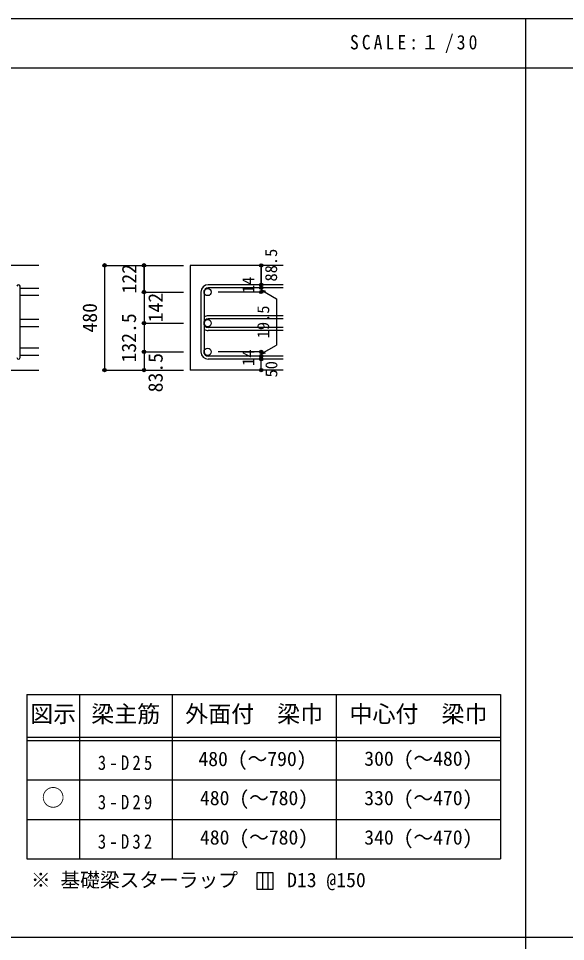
# Model space of a CAD drawing. Units: millimetres at full size, sheet at 1:30, with parts at other scales. Extents: x -5973 to 5980, y -4195 to 4201.
# Drawn here: x -3439 to -942, y -15 to 4201 of the extents above; entities that cross this region are included whole.
import ezdxf
from ezdxf.enums import TextEntityAlignment as Align

# ---------------------------------------------------------------- set-up
doc = ezdxf.new("R2010")
doc.units = ezdxf.units.MM
doc.header["$LTSCALE"] = 30
doc.header["$PDMODE"] = 32
doc.header["$PDSIZE"] = 15
for name, color, linetype in [('0-1_躯体線', 2, 'Continuous'), ('0-5_基礎梁筋', 7, 'Continuous'), ('0-6_スタラップ筋', 7, 'Continuous'), ('0-D_寸法', 4, 'Continuous'), ('6-7_文字', 7, 'Continuous'), ('6-E_枠', 7, 'Continuous'), ('F-0_枠', 6, 'Continuous')]:
    doc.layers.add(name, color=color, linetype=linetype)
doc.styles.add('ＭＳ ゴシック', font='')
doc.styles.get('ＭＳ ゴシック').set_extended_font_data('MS Gothic')

msp = doc.modelspace()

# ---------------------------------------------------------------- linework, layer by layer
at = {"layer": '0-1_躯体線'}
for p, q in [((-3345.8, 3073.3), (-4845.8, 3073.3)), ((-2230.8, 3073.3), (-2655.8, 3073.3)), ((-2655.8, 3073.3), (-2655.8, 2594.8)), ((-3745.8, 2594.8), (-3345.8, 2594.8)), ((-2230.8, 2594.8), (-2655.8, 2594.8))]:
    msp.add_line(p, q, dxfattribs=at)
at = {"layer": '0-5_基礎梁筋'}
for p, q in [((-3345.8, 2968.1), (-3431.8, 2968.1)), ((-3345.8, 2935.1), (-3431.8, 2935.1)), ((-3345.8, 2825.8), (-3431.8, 2825.8)), ((-3345.8, 2792.8), (-3431.8, 2792.8)), ((-3345.8, 2694.8), (-3431.8, 2694.8)), ((-3345.8, 2661.8), (-3431.8, 2661.8))]:
    msp.add_line(p, q, dxfattribs=at)
at = {"layer": '0-5_基礎梁筋', "color": 3}
for centre in [(-2575.3, 2951.6), (-2575.3, 2809.3), (-2575.3, 2678.3)]:
    msp.add_circle(centre, 16.5, dxfattribs=at)
at = {"layer": '0-6_スタラップ筋'}
for p, q in [((-3431.8, 2651.8), (-3431.8, 2978.1)), ((-2605.8, 2951.6), (-2605.8, 2678.3)), ((-2591.8, 2951.6), (-2591.8, 2678.3)), ((-2230.8, 2985.1), (-2572.3, 2985.1)), ((-2230.8, 2971.1), (-2572.3, 2971.1)), ((-2230.8, 2842.8), (-2572.3, 2842.8)), ((-2230.8, 2828.8), (-2572.3, 2828.8)), ((-2230.8, 2789.8), (-2572.3, 2789.8)), ((-2230.8, 2775.8), (-2572.3, 2775.8)), ((-2230.8, 2658.8), (-2572.3, 2658.8)), ((-2230.8, 2644.8), (-2572.3, 2644.8))]:
    msp.add_line(p, q, dxfattribs=at)
for centre, radius, start, end in [((-3438.8, 2978.1), 7, 0, 180), ((-2572.3, 2951.6), 33.5, 90, 180), ((-2572.3, 2951.6), 19.5, 90, 180), ((-2572.3, 2809.3), 33.5, 90, 125.59765), ((-2572.3, 2809.3), 19.5, 90, 180), ((-2572.3, 2809.3), 19.5, 180, 270), ((-2572.3, 2809.3), 33.5, 234.40235, 270), ((-2572.3, 2678.3), 33.5, 180, 270), ((-2572.3, 2678.3), 19.5, 180, 270), ((-3438.8, 2651.8), 7, 180, 0)]:
    msp.add_arc(centre, radius, start, end, dxfattribs=at)
at = {"layer": '0-D_寸法'}
for p, q in [((-3045.8, 3073.3), (-2865.8, 3073.3)), ((-3045.8, 3073.3), (-2865.8, 3073.3)), ((-3045.8, 3073.3), (-3045.8, 2594.8)), ((-2865.8, 3073.3), (-2685.8, 3073.3)), ((-2865.8, 3073.3), (-2685.8, 3073.3)), ((-2865.8, 2951.6), (-2865.8, 3073.3)), ((-2865.8, 2951.6), (-2685.8, 2951.6)), ((-2865.8, 2951.6), (-2685.8, 2951.6)), ((-2865.8, 2951.6), (-2865.8, 2809.3)), ((-2330.8, 2951.6), (-2526.89, 2951.6)), ((-2330.8, 2971.1), (-2330.8, 2985.1)), ((-2330.8, 2971.1), (-2330.8, 2951.6)), ((-2330.8, 2961.35), (-2311.48, 2956.18)), ((-2330.8, 2961.35), (-2260.74, 2920.9)), ((-2260.74, 2920.9), (-2260.74, 2709)), ((-2865.8, 2809.3), (-2685.8, 2809.3)), ((-2330.8, 2668.55), (-2260.74, 2709)), ((-2865.8, 2678.3), (-2685.8, 2678.3)), ((-2330.8, 2678.3), (-2526.89, 2678.3)), ((-2330.8, 2658.8), (-2330.8, 2678.3)), ((-2330.8, 2668.55), (-2311.48, 2673.73)), ((-2330.8, 2644.8), (-2330.8, 2658.8)), ((-2330.8, 2594.8), (-2330.8, 2644.8)), ((-3045.8, 2594.8), (-2865.8, 2594.8)), ((-2865.8, 2594.8), (-2685.8, 2594.8))]:
    msp.add_line(p, q, dxfattribs=at)
for points in [[(-2865.8, 3073.3), (-2865.8, 2951.6), (-2865.8, 2794.83)], [(-2330.8, 3073.3), (-2330.8, 2985.1), (-2330.8, 3073.3)], [(-2865.8, 2794.83), (-2865.8, 2678.3), (-2865.8, 2594.8)]]:
    msp.add_lwpolyline(points, dxfattribs=at)
for centre, radius in [((-3045.8, 3073.3), 8), ((-3045.8, 3073.3), 7.2), ((-3045.8, 3073.3), 6.4), ((-3045.8, 3073.3), 5.6), ((-3045.8, 3073.3), 4.8), ((-2865.8, 3073.3), 8), ((-2865.8, 3073.3), 7.2), ((-2865.8, 3073.3), 6.4), ((-2865.8, 3073.3), 5.6), ((-2865.8, 3073.3), 4.8), ((-3045.8, 3073.3), 4), ((-3045.8, 3073.3), 3.2), ((-3045.8, 3073.3), 2.4), ((-3045.8, 3073.3), 1.6), ((-3045.8, 3073.3), 0.8), ((-2865.8, 3073.3), 4), ((-2865.8, 3073.3), 3.2), ((-2865.8, 3073.3), 2.4), ((-2865.8, 3073.3), 1.6), ((-2865.8, 3073.3), 0.8), ((-2330.8, 3073.3), 4), ((-2330.8, 3073.3), 3.6), ((-2330.8, 3073.3), 3.2), ((-2330.8, 3073.3), 2.8), ((-2330.8, 3073.3), 2.4), ((-2330.8, 3073.3), 2), ((-2330.8, 3073.3), 1.6), ((-2330.8, 3073.3), 1.2), ((-2330.8, 3073.3), 0.8), ((-2330.8, 3073.3), 0.4), ((-2865.8, 2951.6), 8), ((-2865.8, 2951.6), 7.2), ((-2865.8, 2951.6), 6.4), ((-2865.8, 2951.6), 5.6), ((-2865.8, 2951.6), 4.8), ((-2865.8, 2951.6), 4), ((-2865.8, 2951.6), 3.2), ((-2865.8, 2951.6), 2.4), ((-2865.8, 2951.6), 1.6), ((-2865.8, 2951.6), 0.8), ((-2330.8, 2985.1), 4), ((-2330.8, 2971.1), 4), ((-2330.8, 2951.6), 4), ((-2330.8, 2985.1), 3.6), ((-2330.8, 2971.1), 3.6), ((-2330.8, 2951.6), 3.6), ((-2330.8, 2985.1), 3.2), ((-2330.8, 2971.1), 3.2), ((-2330.8, 2951.6), 3.2), ((-2330.8, 2985.1), 2.8), ((-2330.8, 2971.1), 2.8), ((-2330.8, 2951.6), 2.8), ((-2330.8, 2985.1), 2.4), ((-2330.8, 2971.1), 2.4), ((-2330.8, 2951.6), 2.4), ((-2330.8, 2985.1), 2), ((-2330.8, 2971.1), 2), ((-2330.8, 2951.6), 2), ((-2330.8, 2985.1), 1.6), ((-2330.8, 2971.1), 1.6), ((-2330.8, 2951.6), 1.6), ((-2330.8, 2985.1), 1.2), ((-2330.8, 2971.1), 1.2), ((-2330.8, 2951.6), 1.2), ((-2330.8, 2985.1), 0.8), ((-2330.8, 2971.1), 0.8), ((-2330.8, 2951.6), 0.8), ((-2330.8, 2985.1), 0.4), ((-2330.8, 2971.1), 0.4), ((-2330.8, 2951.6), 0.4), ((-2865.8, 2809.3), 8), ((-2865.8, 2809.3), 7.2), ((-2865.8, 2809.3), 6.4), ((-2865.8, 2809.3), 5.6), ((-2865.8, 2809.3), 4.8), ((-2865.8, 2809.3), 4), ((-2865.8, 2809.3), 3.2), ((-2865.8, 2809.3), 2.4), ((-2865.8, 2809.3), 1.6), ((-2865.8, 2809.3), 0.8), ((-2865.8, 2678.3), 8), ((-2865.8, 2678.3), 7.2), ((-2865.8, 2678.3), 6.4), ((-2865.8, 2678.3), 5.6), ((-2865.8, 2678.3), 4.8), ((-2865.8, 2678.3), 4), ((-2865.8, 2678.3), 3.2), ((-2865.8, 2678.3), 2.4), ((-2865.8, 2678.3), 1.6), ((-2865.8, 2678.3), 0.8), ((-2330.8, 2678.3), 4), ((-2330.8, 2658.8), 4), ((-2330.8, 2678.3), 3.6), ((-2330.8, 2658.8), 3.6), ((-2330.8, 2678.3), 3.2), ((-2330.8, 2658.8), 3.2), ((-2330.8, 2678.3), 2.8), ((-2330.8, 2658.8), 2.8), ((-2330.8, 2678.3), 2.4), ((-2330.8, 2658.8), 2.4), ((-2330.8, 2678.3), 2), ((-2330.8, 2658.8), 2), ((-2330.8, 2678.3), 1.6), ((-2330.8, 2658.8), 1.6), ((-2330.8, 2678.3), 1.2), ((-2330.8, 2658.8), 1.2), ((-2330.8, 2678.3), 0.8), ((-2330.8, 2658.8), 0.8), ((-2330.8, 2678.3), 0.4), ((-2330.8, 2658.8), 0.4), ((-2330.8, 2644.8), 4), ((-2330.8, 2644.8), 3.6), ((-2330.8, 2644.8), 3.2), ((-2330.8, 2644.8), 2.8), ((-2330.8, 2644.8), 2.4), ((-2330.8, 2644.8), 2), ((-2330.8, 2644.8), 1.6), ((-2330.8, 2644.8), 1.2), ((-2330.8, 2644.8), 0.8), ((-2330.8, 2644.8), 0.4), ((-3045.8, 2594.8), 7.2), ((-3045.8, 2594.8), 6.4), ((-3045.8, 2594.8), 5.6), ((-3045.8, 2594.8), 4.8), ((-3045.8, 2594.8), 4), ((-3045.8, 2594.8), 3.2), ((-3045.8, 2594.8), 2.4), ((-3045.8, 2594.8), 1.6), ((-3045.8, 2594.8), 0.8), ((-2865.8, 2594.8), 7.2), ((-2865.8, 2594.8), 6.4), ((-2865.8, 2594.8), 5.6), ((-2865.8, 2594.8), 4.8), ((-2865.8, 2594.8), 4), ((-2865.8, 2594.8), 3.2), ((-2865.8, 2594.8), 2.4), ((-2865.8, 2594.8), 1.6), ((-2865.8, 2594.8), 0.8), ((-2330.8, 2594.8), 4), ((-2330.8, 2594.8), 3.6), ((-2330.8, 2594.8), 3.2), ((-2330.8, 2594.8), 2.8), ((-2330.8, 2594.8), 2.4), ((-2330.8, 2594.8), 2), ((-2330.8, 2594.8), 1.6), ((-2330.8, 2594.8), 1.2), ((-2330.8, 2594.8), 0.8), ((-2330.8, 2594.8), 0.4)]:
    msp.add_circle(centre, radius, dxfattribs=at)
at = {"layer": '0-D_寸法', "color": 7}
for p in [(-3045.8, 3073.3), (-2865.8, 3073.3), (-2330.8, 3073.3), (-2865.8, 2951.6), (-2330.8, 2985.1), (-2330.8, 2971.1), (-2330.8, 2951.6), (-2865.8, 2809.3), (-2865.8, 2678.3), (-2330.8, 2678.3), (-2330.8, 2678.3), (-2330.8, 2658.8), (-2330.8, 2644.8), (-3045.8, 2594.8), (-2865.8, 2594.8), (-2330.8, 2594.8)]:
    msp.add_point(p, dxfattribs=at)
at = {"layer": '6-7_文字'}
for p, q in [((-2325.58, 298.37), (-2325.58, 223.37)), ((-2300.58, 298.37), (-2300.58, 223.37))]:
    msp.add_line(p, q, dxfattribs=at)
msp.add_lwpolyline([(-2350.58, 223.37), (-2275.58, 223.37), (-2275.58, 298.37), (-2350.58, 298.37)], close=True, dxfattribs=at)
at = {"layer": '6-E_枠', "color": 3}
for p, q in [((-3400.52, 1112.77), (-3400.52, 362.77)), ((-3400.52, 1112.77), (-1238, 1112.77)), ((-1238, 1112.77), (-1238, 362.77)), ((-3400.52, 362.77), (-1238, 362.77))]:
    msp.add_line(p, q, dxfattribs=at)
at = {"layer": '6-E_枠'}
for p, q in [((-3160.52, 1112.77), (-3160.52, 362.77)), ((-2738, 1112.77), (-2738, 362.77)), ((-1988, 1112.77), (-1988, 362.77)), ((-3400.52, 917.77), (-1238, 917.77)), ((-3400.52, 902.77), (-1238, 902.77)), ((-3400.52, 722.77), (-1238, 722.77)), ((-3400.52, 542.77), (-1238, 542.77))]:
    msp.add_line(p, q, dxfattribs=at)
at = {"layer": 'F-0_枠'}
msp.add_line((-5972.88, 4201.15), (5954.1, 4201.15), dxfattribs=at)
at = {"layer": 'F-0_枠', "color": 2}
for p, q in [((-1124.64, 4201.15), (-1124.64, -4195.24)), ((-5972.88, 3976.15), (3723.6, 3976.15)), ((3723.6, 2.95), (-5972.88, 2.95))]:
    msp.add_line(p, q, dxfattribs=at)

# ---------------------------------------------------------------- texts
at = {"layer": '0-D_寸法', "style": 'ＭＳ ゴシック'}
for s, height, p in [('88.5', 54.99, (-2241.9, 2999.71)), ('122', 65.98, (-2880.8, 2944.95)), ('14', 54.99, (-2346.03, 2946.44)), ('142', 65.98, (-2760.47, 2813.25)), ('480', 65.98, (-3060.8, 2766.55)), ('19.5', 54.99, (-2277.73, 2740.3)), ('132.5', 65.98, (-2882.26, 2629.93)), ('83.5', 65.98, (-2760.73, 2493.35)), ('14', 54.99, (-2346.06, 2614.12)), ('50', 54.99, (-2240.8, 2561.3))]:
    msp.add_text(s, height=height, rotation=90, dxfattribs=at).set_placement(p, align=Align.BOTTOM_LEFT)
at = {"layer": '6-7_文字', "color": 2, "style": 'ＭＳ ゴシック'}
for s, p in [('図示', (-3385.52, 962.77)), ('梁主筋', (-3106.76, 962.77)), ('外面付\u3000梁巾', (-2678, 962.77)), ('中心付\u3000梁巾', (-1928, 962.77)), ('○', (-3333.02, 580.27))]:
    msp.add_text(s, height=76.98, dxfattribs=at).set_placement(p, align=Align.BOTTOM_LEFT)
at = {"layer": '6-7_文字', "style": 'ＭＳ ゴシック'}
for s, p in [('480 (～790)', (-2617.53, 766.27)), ('300 (～480)', (-1860.5, 767.77)), ('480 (～780)', (-2610.5, 587.77)), ('330 (～470)', (-1860.5, 587.77)), ('480 (～780)', (-2610.5, 407.77)), ('340 (～470)', (-1860.5, 407.77)), ('※ 基礎梁スターラップ     D13 @150', (-3381.96, 213.19))]:
    msp.add_text(s, height=65.98, dxfattribs=at).set_placement(p, align=Align.BOTTOM_LEFT)
at = {"layer": '6-7_文字', "color": 2, "insert": (-1925.98, 4043.65), "char_height": 65.98, "attachment_point": 7, "style": 'ＭＳ ゴシック'}
msp.add_mtext('\\T1.34;\\W0.9;SCALE:１/30', dxfattribs=at)
at = {"layer": '6-7_文字', "char_height": 65.98, "attachment_point": 7, "style": 'ＭＳ ゴシック'}
for s, insert in [('\\T1.38;\\W0.85;3-D25', (-3076.76, 767.77)), ('\\T1.38;\\W0.85;3-D29', (-3076.76, 587.77)), ('\\T1.38;\\W0.85;3-D32', (-3076.76, 407.77))]:
    msp.add_mtext(s, dxfattribs=dict(at, insert=insert))

doc.saveas('drawing.dxf')
